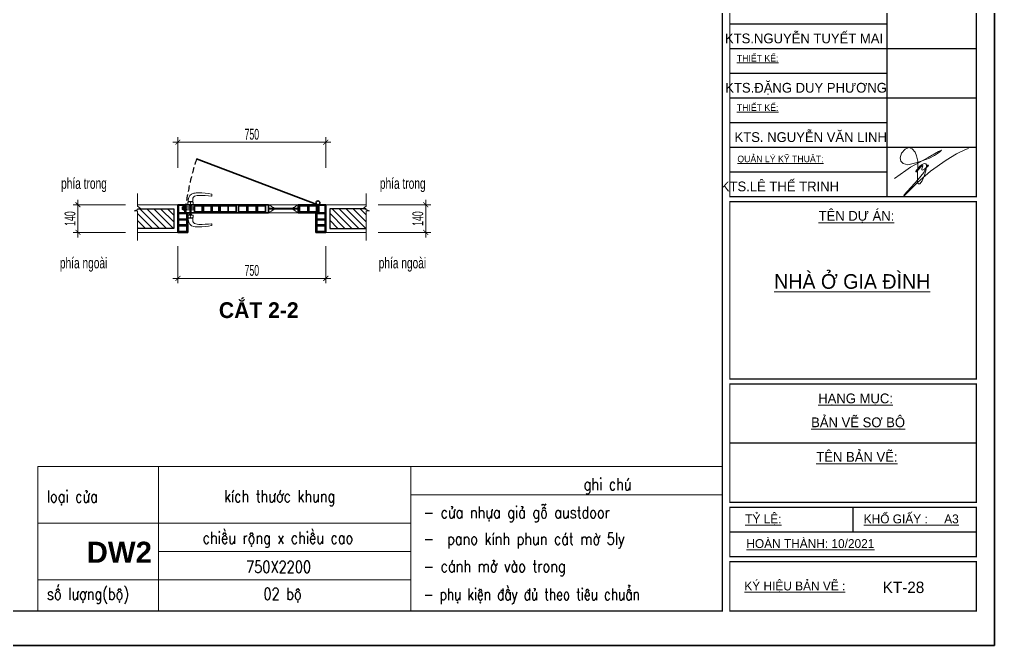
# Model space of a CAD drawing. Header units: millimetres. Extents: x 1336014 to 2939047, y -333549 to -60566.
# Drawn here: x 1440654 to 1445596, y -219540 to -216368 of the extents above; entities that cross this region are included whole.
import ezdxf
from ezdxf.enums import TextEntityAlignment as Align

# ---------------------------------------------------------------- set-up
doc = ezdxf.new("R2010")
doc.units = ezdxf.units.MM
doc.header["$MEASUREMENT"] = 0
doc.linetypes.add('CENTER', pattern=[2, 1.25, -0.25, 0.25, -0.25])
doc.linetypes.add('HIDDEN', pattern=[0.375, 0.25, -0.125])
for name, color, linetype, lineweight in [('01.Cut', 255, 'Continuous', 35), ('05.Text', 253, 'Continuous', 18), ('08.Dim', 156, 'Continuous', 15), ('09.Hatch', 250, 'Continuous', 5), ('10.Text', 254, 'Continuous', 18), ('11.Khung bo', 32, 'Continuous', 50), ('12.Khung', 36, 'Continuous', 25), ('Alliance-manh', 8, 'Continuous', 13), ('Cycad-DIM', 7, 'Continuous', 13), ('kính', 54, 'Continuous', 9), ('nep', 9, 'Continuous', 15), ('Thay', 253, 'Continuous', 9), ('TS-NET MO', 253, 'Continuous', 0), ('wall', 4, 'Continuous', 9)]:
    doc.layers.add(name, color=color, linetype=linetype, lineweight=lineweight)
for name, color, linetype in [('Alliance-khuat', 8, 'HIDDEN'), ('KT', 1, 'Continuous'), ('VNCC-Ar-Text', 6, 'Continuous')]:
    doc.layers.add(name, color=color, linetype=linetype)
doc.layers.add('Tpl_Bound', color=1, linetype='Continuous', plot=False)
doc.styles.add('AVANH-B', font='')
doc.styles.add('Noidung', font='', dxfattribs={"height": 500})
doc.styles.add('TT5_Text Dim', font='hoatbif.shx', dxfattribs={"width": 0.6})
doc.styles.add('VnAvantH', font='')
doc.styles.add('VNSIMLI', font='VNSIMLI.shx', dxfattribs={"width": 0.6})
doc.styles.get('AVANH-B').set_extended_font_data('.VnAvantH', bold=True)
doc.styles.get('Noidung').set_extended_font_data('.VnHelvetInsH', bold=True)
doc.styles.get('VnAvantH').set_extended_font_data('.VnAvantH')
doc.dimstyles.new('TT5_Dim 1-25', dxfattribs={"dimscale": 25, "dimtxt": 2.2, "dimasz": 1, "dimexe": 1, "dimexo": 0, "dimgap": 0.5, "dimtad": 1, "dimdec": 0, "dimzin": 0, "dimdsep": 46, "dimtxsty": 'TT5_Text Dim', "dimblk": 'ARCHTICK', "dimcen": 0, "dimdle": 1, "dimclrd": 256, "dimclre": 256, "dimclrt": 1, "dimadec": 0, "dimazin": 0, "dimtfac": 0.015, "dimtdec": 0, "dimtix": 1, "dimtmove": 2, "dimatfit": 3, "dimldrblk": 'DOT', "dimfxl": 1, "dimtolj": 1, "dimtzin": 0, "dimlwd": -1, "dimlwe": -1, "dimarcsym": 1})

# ---------------------------------------------------------------- blocks, each defined once
blk = doc.blocks.new('100')
at = {"layer": '05.Text'}
blk.add_lwpolyline([(1899552, -936475), (1899782, -936308), (1899876, -936245), (1900054, -936151), (1900231, -936047), (1900445, -935926), (1900508, -935900), (1900466, -935942), (1900362, -936010), (1900262, -936062), (1900110, -936118), (1900012, -936151), (1899902, -936177), (1899819, -936193), (1899725, -936167), (1899683, -936120), (1899667, -936057), (1899693, -935958), (1899766, -935879), (1899840, -935843), (1899913, -935869), (1899970, -935937), (1900001, -936015), (1900022, -936120), (1900028, -936245), (1900017, -936396), (1900017, -936501), (1900017, -936564), (1900038, -936584), (1900064, -936584), (1900111, -936522), (1900153, -936428), (1900184, -936318), (1900200, -936235), (1900200, -936198), (1900184, -936177), (1900153, -936172), (1900116, -936188), (1900064, -936224), (1899981, -936323), (1899981, -936339), (1899996, -936339), (1900095, -936229), (1900122, -936208), (1900128, -936217), (1900106, -936276), (1900106, -936297), (1900122, -936302), (1900158, -936282), (1900221, -936229), (1900242, -936214), (1900231, -936199), (1900212, -936214), (1900197, -936249), (1900148, -936349), (1900028, -936501), (1899751, -936804), (1899740, -936825), (1899751, -936825), (1900017, -936553), (1900283, -936323), (1900602, -936099), (1900811, -935973), (1900994, -935885), (1901051, -935864), (1901051, -935864)], dxfattribs=at)
blk.add_lwpolyline([(1899552, -936475), (1899782, -936308), (1899876, -936245), (1900054, -936151), (1900231, -936047), (1900445, -935926), (1900508, -935900), (1900466, -935942), (1900362, -936010), (1900262, -936062), (1900110, -936118), (1900012, -936151), (1899902, -936177), (1899819, -936193), (1899725, -936167), (1899683, -936120), (1899667, -936057), (1899693, -935958), (1899766, -935879), (1899840, -935843), (1899913, -935869), (1899970, -935937), (1900001, -936015), (1900022, -936120), (1900028, -936245), (1900017, -936396), (1900017, -936501), (1900017, -936564), (1900038, -936584), (1900064, -936584), (1900111, -936522), (1900153, -936428), (1900184, -936318), (1900200, -936235), (1900200, -936198), (1900184, -936177), (1900153, -936172), (1900116, -936188), (1900064, -936224), (1899981, -936323), (1899981, -936339), (1899996, -936339), (1900095, -936229), (1900122, -936208), (1900128, -936217), (1900106, -936276), (1900106, -936297), (1900122, -936302), (1900158, -936282), (1900221, -936229), (1900242, -936214), (1900231, -936199), (1900212, -936214), (1900197, -936249), (1900148, -936349), (1900028, -936501), (1899751, -936804), (1899740, -936825), (1899751, -936825), (1900017, -936553), (1900283, -936323), (1900602, -936099), (1900811, -935973), (1900994, -935885), (1901051, -935864), (1901051, -935864)], dxfattribs=at)
blk.add_lwpolyline([(1899552, -936475), (1899782, -936308), (1899876, -936245), (1900054, -936151), (1900231, -936047), (1900445, -935926), (1900508, -935900), (1900466, -935942), (1900362, -936010), (1900262, -936062), (1900110, -936118), (1900012, -936151), (1899902, -936177), (1899819, -936193), (1899725, -936167), (1899683, -936120), (1899667, -936057), (1899693, -935958), (1899766, -935879), (1899840, -935843), (1899913, -935869), (1899970, -935937), (1900001, -936015), (1900022, -936120), (1900028, -936245), (1900017, -936396), (1900017, -936501), (1900017, -936564), (1900038, -936584), (1900064, -936584), (1900111, -936522), (1900153, -936428), (1900184, -936318), (1900200, -936235), (1900200, -936198), (1900184, -936177), (1900153, -936172), (1900116, -936188), (1900064, -936224), (1899981, -936323), (1899981, -936339), (1899996, -936339), (1900095, -936229), (1900122, -936208), (1900128, -936217), (1900106, -936276), (1900106, -936297), (1900122, -936302), (1900158, -936282), (1900221, -936229), (1900242, -936214), (1900231, -936199), (1900212, -936214), (1900197, -936249), (1900148, -936349), (1900028, -936501), (1899751, -936804), (1899740, -936825), (1899751, -936825), (1900017, -936553), (1900283, -936323), (1900602, -936099), (1900811, -935973), (1900994, -935885), (1901051, -935864), (1901051, -935864)], dxfattribs=at)
at = {"layer": '11.Khung bo', "const_width": 26.7}
for points in [[(1860913, -945240), (1860913, -916940), (1896063, -916940), (1896063, -945240)], [(1860913, -945240), (1860913, -916940), (1896063, -916940), (1896063, -945240)], [(1860913, -945240), (1860913, -916940), (1896063, -916940), (1896063, -945240)], [(1896213, -936840), (1901213, -936840), (1901213, -929840), (1896213, -929840)], [(1896213, -936840), (1901213, -936840), (1901213, -929840), (1896213, -929840)], [(1896213, -936840), (1901213, -936840), (1901213, -929840), (1896213, -929840)], [(1896213, -940540), (1901213, -940540), (1901213, -936940), (1896213, -936940)], [(1896213, -940540), (1901213, -940540), (1901213, -936940), (1896213, -936940)], [(1896213, -940540), (1901213, -940540), (1901213, -936940), (1896213, -936940)], [(1896213, -943040), (1901213, -943040), (1901213, -940640), (1896213, -940640)], [(1896213, -943040), (1901213, -943040), (1901213, -940640), (1896213, -940640)], [(1896213, -943040), (1901213, -943040), (1901213, -940640), (1896213, -940640)], [(1896213, -944140), (1901213, -944140), (1901213, -943140), (1896213, -943140)], [(1896213, -944140), (1901213, -944140), (1901213, -943140), (1896213, -943140)], [(1896213, -944140), (1901213, -944140), (1901213, -943140), (1896213, -943140)], [(1896213, -945240), (1901213, -945240), (1901213, -944240), (1896213, -944240)], [(1896213, -945240), (1901213, -945240), (1901213, -944240), (1896213, -944240)], [(1896213, -945240), (1901213, -945240), (1901213, -944240), (1896213, -944240)]]:
    blk.add_lwpolyline(points, close=True, dxfattribs=at)
at = {"layer": '12.Khung'}
for p, q in [((1899399, -929840), (1899399, -936840)), ((1899399, -929840), (1899399, -936840)), ((1899399, -929840), (1899399, -936840)), ((1896213, -933340), (1899399, -933340)), ((1896213, -933340), (1899399, -933340)), ((1896213, -933340), (1899399, -933340)), ((1896213, -933840), (1901213, -933840)), ((1896213, -933840), (1901213, -933840)), ((1896213, -933840), (1901213, -933840)), ((1896213, -934340), (1899399, -934340)), ((1896213, -934340), (1899399, -934340)), ((1896213, -934340), (1899399, -934340)), ((1896213, -934840), (1901213, -934840)), ((1896213, -934840), (1901213, -934840)), ((1896213, -934840), (1901213, -934840)), ((1896213, -935340), (1899399, -935340)), ((1896213, -935340), (1899399, -935340)), ((1896213, -935340), (1899399, -935340)), ((1896213, -935840), (1901213, -935840)), ((1896213, -935840), (1901213, -935840)), ((1896213, -935840), (1901213, -935840)), ((1896213, -936340), (1899399, -936340)), ((1896213, -936340), (1899399, -936340)), ((1896213, -936340), (1899399, -936340)), ((1901213, -941840), (1896213, -941840)), ((1901213, -941840), (1896213, -941840)), ((1901213, -941840), (1896213, -941840)), ((1898713, -943640), (1898713, -943140)), ((1898713, -943640), (1898713, -943140)), ((1898713, -943640), (1898713, -943140)), ((1901213, -943640), (1896213, -943640)), ((1901213, -943640), (1896213, -943640)), ((1901213, -943640), (1896213, -943640))]:
    blk.add_line(p, q, dxfattribs=at)
blk.add_lwpolyline([(1901579, -945940), (1901579, -916240), (1859580, -916240), (1859580, -945940)], close=True, dxfattribs=at)
blk.add_lwpolyline([(1901579, -945940), (1901579, -916240), (1859580, -916240), (1859580, -945940)], close=True, dxfattribs=at)
blk.add_lwpolyline([(1901579, -945940), (1901579, -916240), (1859580, -916240), (1859580, -945940)], close=True, dxfattribs=at)
at = {"layer": '05.Text', "style": 'VnAvantH'}
for s, p in [('KTS.nguyÔn tuyÕt mai', (1899321, -933733)), ('KTS.§ÆNG DUY PH¦¥NG', (1899398, -934733)), ('KTS. NGUYÔN V¡N LINH', (1899398, -935733)), ('KTS.lª thÕ trinh', (1898428, -936733))]:
    blk.add_text(s, height=198, dxfattribs=at).set_placement(p, align=Align.RIGHT)
for s, height, p in [('%%UthiÕt kÕ:', 132, (1896355, -934102)), ('%%UthiÕt kÕ:', 132, (1896355, -935102)), ('%%Uqu¶n lý kü thuËt:', 132, (1896366, -936143)), ('%%Utªn Dù ¸N:', 198, (1898013, -937329)), ('%%Unhµ ë gia ®×nh', 297, (1897112, -938709)), ('%%Uh¹ng môc:', 198, (1898005, -941030)), ('%%Uh¹ng môc:', 198, (1898005, -941030)), ('%%Uh¹ng môc:', 198, (1898005, -941030)), ('%%Ub¶n vÏ s¬ bé', 198, (1897861, -941515)), ('%%Ub¶n vÏ s¬ bé', 198, (1897861, -941515)), ('%%Ub¶n vÏ s¬ bé', 198, (1897861, -941515)), ('%%Utªn b¶n vÏ:', 198, (1897966, -942216)), ('%%Utªn b¶n vÏ:', 198, (1897966, -942216)), ('%%Utªn b¶n vÏ:', 198, (1897966, -942216)), ('%%Utû lÖ:', 180, (1896525, -943464)), ('%%UKHæ GIÊY :     A3', 180, (1898928, -943464)), ('%%Uhoµn thµnh: 10/2021', 180, (1896548, -943964)), ('%%Uký hiÖu b¶n vÏ :', 180, (1896508, -944823))]:
    blk.add_text(s, height=height, dxfattribs=at).set_placement(p)
blk = doc.blocks.new('_ARCHTICK')
at = {"const_width": 0.15}
blk.add_lwpolyline([(-0.5, -0.5), (0.5, 0.5)], dxfattribs=at)
blk = doc.blocks.new('*D2086')
at = {"layer": '08.Dim', "ltscale": 200, "transparency": 16777216}
for p, q in [((1441456.6, -217516.6), (1441456.6, -217704.8)), ((1442206.6, -217516.6), (1442206.6, -217704.8)), ((1442231.6, -217679.8), (1441431.6, -217679.8))]:
    blk.add_line(p, q, dxfattribs=at)
at = {"layer": 'Defpoints', "color": 0, "ltscale": 200, "transparency": 16777216}
for p in [(1441456.6, -217516.6), (1442206.6, -217516.6), (1441456.6, -217679.8)]:
    blk.add_point(p, dxfattribs=at)
at = {"layer": '08.Dim', "ltscale": 200, "transparency": 16777216, "xscale": 25, "yscale": 25, "zscale": 25, "rotation": 180}
blk.add_blockref('_ARCHTICK', (1441456.6, -217679.8), dxfattribs=at)
at = {"layer": '08.Dim', "ltscale": 200, "transparency": 16777216, "xscale": 25, "yscale": 25, "zscale": 25}
blk.add_blockref('_ARCHTICK', (1442206.6, -217679.8), dxfattribs=at)
at = {"layer": '08.Dim', "color": 1, "ltscale": 200, "transparency": 16777216, "insert": (1441831.6, -217639.8), "char_height": 55, "attachment_point": 5, "style": 'TT5_Text Dim'}
blk.add_mtext('\\A1;750', dxfattribs=at)
blk = doc.blocks.new('_DOT')
blk.add_line((-0.5, 0), (-1, 0))
at = {"const_width": 0.5}
blk.add_lwpolyline([(-0.25, 0, 1), (0.25, 0, 1)], format="xyb", close=True, dxfattribs=at)
blk = doc.blocks.new('*D2076')
at = {"layer": '08.Dim', "ltscale": 200, "transparency": 16777216}
for p, q in [((1440950.2, -217472), (1440950.2, -217282)), ((1441190.9, -217307), (1440925.2, -217307)), ((1441190.9, -217447), (1440925.2, -217447))]:
    blk.add_line(p, q, dxfattribs=at)
at = {"layer": 'Defpoints', "color": 0, "ltscale": 200, "transparency": 16777216}
for p in [(1440950.2, -217307), (1441190.9, -217307), (1441190.9, -217447)]:
    blk.add_point(p, dxfattribs=at)
at = {"layer": '08.Dim', "ltscale": 200, "transparency": 16777216, "xscale": 25, "yscale": 25, "zscale": 25}
for p, rotation in [((1440950.2, -217307), 90), ((1440950.2, -217447), 270)]:
    blk.add_blockref('_ARCHTICK', p, dxfattribs=dict(at, rotation=rotation))
at = {"layer": '08.Dim', "color": 1, "ltscale": 200, "transparency": 16777216, "insert": (1440910.2, -217377), "char_height": 55, "attachment_point": 5, "rotation": 90, "style": 'TT5_Text Dim'}
blk.add_mtext('\\A1;140', dxfattribs=at)
blk = doc.blocks.new('*D2079')
at = {"layer": '08.Dim', "ltscale": 200, "transparency": 16777216}
for p, q in [((1442713.1, -217472), (1442713.1, -217282)), ((1442472.4, -217307), (1442738.1, -217307)), ((1442472.4, -217447), (1442738.1, -217447))]:
    blk.add_line(p, q, dxfattribs=at)
at = {"layer": 'Defpoints', "color": 0, "ltscale": 200, "transparency": 16777216}
for p in [(1442472.4, -217307), (1442713.1, -217307), (1442472.4, -217447)]:
    blk.add_point(p, dxfattribs=at)
at = {"layer": '08.Dim', "ltscale": 200, "transparency": 16777216, "xscale": 25, "yscale": 25, "zscale": 25}
for p, rotation in [((1442713.1, -217307), 90), ((1442713.1, -217447), 270)]:
    blk.add_blockref('_ARCHTICK', p, dxfattribs=dict(at, rotation=rotation))
at = {"layer": '08.Dim', "color": 1, "ltscale": 200, "transparency": 16777216, "insert": (1442673.1, -217377), "char_height": 55, "attachment_point": 5, "rotation": 90, "style": 'TT5_Text Dim'}
blk.add_mtext('\\A1;140', dxfattribs=at)
blk = doc.blocks.new('tay nam mat bang')
h = blk.add_hatch()
h.set_pattern_fill('ANSI31', color=256, scale=10, style=0)
h.set_pattern_definition([(315, (1511.4546, -3873.2739), (-0.88388348, -0.88388348), [])])
h.paths.add_polyline_path([(-6.8, -6), (-8.2, -6), (-6, -1.5), (-4.2, -1.5)])
h.paths.add_polyline_path([(-8.2, 15), (-6.8, 15), (-4.2, 10.5), (-6, 10.5)])
for p, q in [((15.8, 50), (15.8, 40.4)), ((17.2, 54), (17.2, 52.6)), ((40.3, 54), (40.3, 52.6)), ((41.7, 50), (41.7, 40.4)), ((-13.2, -2.2), (-13.2, 11.2)), ((-13.2, 11.2), (-8.2, 11.2)), ((-8.2, -6), (-8.2, 15)), ((-8.2, 15), (-6.8, 15)), ((-6, 10.5), (-8.2, 15)), ((-7.2, 7.8), (-7.2, 9.7)), ((0.8, -0.2), (-7.2, 7.8)), ((-6.8, 10.2), (0.8, 10.2)), ((-6.8, 15), (-4.2, 10.5)), ((-6.8, -1.5), (-6.8, 10.5)), ((-6.8, 10.5), (-4.2, 10.5)), ((3.2, 16), (0.8, 16)), ((0.8, -6), (0.8, 16)), ((3.2, -6), (3.2, 16)), ((3.2, 12), (43.2, 12)), ((41.7, 40.4), (15.8, 40.4)), ((24.5, 34.4), (24.4, 40.4)), ((24.5, 34.4), (33, 34.4)), ((24.8, 34.4), (24.8, -8.4)), ((32.8, 34.4), (32.8, -8.4)), ((33, 34.4), (33.1, 40.4)), ((44.8, -2), (44.8, 10.4)), ((-13.2, -2.2), (-8.2, -2.2)), ((-6, -1.5), (-8.2, -6)), ((-8.2, -6), (-6.8, -6)), ((-6.8, -6), (-4.2, -1.5)), ((-6.8, -1.5), (-4.2, -1.5)), ((3.2, -6), (0.8, -6)), ((3.2, -2), (44.8, -2)), ((15.8, -24), (15.8, -14.4)), ((41.7, -14.4), (15.8, -14.4)), ((17.2, -28), (17.2, -26.6)), ((24.5, -8.4), (24.4, -14.4)), ((24.5, -8.4), (33, -8.4)), ((33, -8.4), (33.1, -14.4)), ((40.3, -28), (40.3, -26.6)), ((41.7, -24), (41.7, -14.4))]:
    blk.add_line(p, q)
at = {"linetype": 'Continuous'}
for p, q in [((17.2, 54.7), (17.2, 63.2)), ((40.3, 54.7), (17.2, 54.7)), ((40.3, 54), (17.2, 54)), ((40.3, 65.2), (40.3, 54.7)), ((137.3, 90.6), (137.3, 85)), ((40.3, -28), (17.2, -28)), ((40.3, -28.7), (17.2, -28.7)), ((17.2, -28.7), (17.2, -37.2)), ((40.3, -39.2), (40.3, -28.7)), ((137.3, -64.6), (137.3, -59))]:
    blk.add_line(p, q, dxfattribs=at)
at = {"linetype": 'CENTER'}
for p, q in [((28.8, 53.4), (28.8, -27.4)), ((-13.2, 4.5), (-2.9, 4.5)), ((7.8, 5), (2, 5)), ((3.2, 5), (44.8, 5)), ((28.8, -2), (28.8, 12))]:
    blk.add_line(p, q, dxfattribs=at)
blk.add_lwpolyline([(3.2, 0), (-3.2, 0), (-3.2, 10), (3.2, 10)])
blk.add_lwpolyline([(6.1, 4.6, -0.414214), (6.1, 5.4), (6.2, 5.5), (6.2, 10.1), (7.5, 10.1, 0.414214), (7.8, 10.4), (7.8, 13.9), (7, 14.8), (6.1, 14.8), (5.2, 13.9), (5.2, 12.2), (3.6, 12.2, 0.414214), (3.2, 11.9), (3.2, -2, 0.414214), (3.6, -2.2), (5.2, -2.2), (5.2, -4), (6.1, -4.8), (7, -4.8), (7.8, -4), (7.8, -0.5, 0.414214), (7.5, -0.2), (6.2, -0.2), (6.2, 4.5)], format="xyb", close=True)
at = {"linetype": 'Continuous'}
for centre, radius, start, end in [((69.3, -32.4), 132.1, 90, 100.0849), ((69.3, -212.3), 312, 77.7081, 90), ((52.3, 63.2), 35, 100.0849, 180), ((60.3, 65.2), 20, 105.5303, 180), ((71.3, 25.6), 61.1, 90, 105.5303), ((71.3, -459.8), 546.5, 83.2994, 90), ((135.3, 85), 2, 263.2994, 0), ((135.3, 90.6), 2, 0, 77.7081), ((52.3, -37.2), 35, 180, 259.9151), ((60.3, -39.2), 20, 180, 254.4697), ((69.3, 58.4), 132.1, 259.9151, 270), ((71.3, 0.4), 61.1, 254.4697, 270), ((69.3, 238.3), 312, 270, 282.2919), ((71.3, 485.8), 546.5, 270, 276.7006), ((135.3, -59), 2, 0, 96.7006), ((135.3, -64.6), 2, 282.2919, 0)]:
    blk.add_arc(centre, radius, start, end, dxfattribs=at)
for centre, radius, start, end in [((18.8, 50), 3, 94.9031, 180), ((28.8, -66.6), 120, 85.0969, 94.9031), ((38.8, 50), 3, 0, 85.0969), ((-6.8, 9.7), 0.5, 90, 180), ((43.2, 10.4), 1.6, 0, 90), ((18.8, -24), 3, 180, 265.0969), ((28.8, 92.6), 120, 265.0969, 274.9031), ((38.8, -24), 3, 274.9031, 0)]:
    blk.add_arc(centre, radius, start, end)
blk = doc.blocks.new('*D2083')
at = {"layer": '08.Dim', "ltscale": 200, "transparency": 16777216}
for p, q in [((1441431.6, -216990), (1442231.6, -216990)), ((1441456.6, -217120.4), (1441456.6, -216965)), ((1442206.6, -217120.4), (1442206.6, -216965))]:
    blk.add_line(p, q, dxfattribs=at)
at = {"layer": 'Defpoints', "color": 0, "ltscale": 200, "transparency": 16777216}
for p in [(1442206.6, -216990), (1441456.6, -217120.4), (1442206.6, -217120.4)]:
    blk.add_point(p, dxfattribs=at)
at = {"layer": '08.Dim', "ltscale": 200, "transparency": 16777216, "xscale": 25, "yscale": 25, "zscale": 25, "rotation": 180}
blk.add_blockref('_ARCHTICK', (1441456.6, -216990), dxfattribs=at)
at = {"layer": '08.Dim', "ltscale": 200, "transparency": 16777216, "xscale": 25, "yscale": 25, "zscale": 25}
blk.add_blockref('_ARCHTICK', (1442206.6, -216990), dxfattribs=at)
at = {"layer": '08.Dim', "color": 1, "ltscale": 200, "transparency": 16777216, "insert": (1441831.6, -216950), "char_height": 55, "attachment_point": 5, "style": 'TT5_Text Dim'}
blk.add_mtext('\\A1;750', dxfattribs=at)

msp = doc.modelspace()

# ---------------------------------------------------------------- hatches: boundary and pattern name
at = {"layer": '09.Hatch', "ltscale": 0.5}
h = msp.add_hatch(dxfattribs=at)
h.set_pattern_fill('ANSI31', color=256, scale=200, angle=180, style=0)
h.set_pattern_definition([(315, (1435689.545, -216632.282), (-17.67767, -17.67767), [])])
h.paths.add_polyline_path([(1441436.6, -217327), (1441265, -217327), (1441235, -217338.4), (1441252.9, -217338.4), (1441252.9, -217427), (1441436.6, -217427)])
h = msp.add_hatch(dxfattribs=at)
h.set_pattern_fill('ANSI31', color=256, scale=200, angle=180, style=0)
h.set_pattern_definition([(315, (1435639.545, -216632.282), (-17.67767, -17.67767), [])])
h.paths.add_polyline_path([(1442398.3, -217327), (1442226.6, -217327), (1442226.6, -217427), (1442410.4, -217427), (1442410.4, -217338.4), (1442428.3, -217338.4)])

# ---------------------------------------------------------------- linework, layer by layer
at = {"layer": '01.Cut'}
for p, q in [((1441551.5, -217073.5), (1442166.6, -217307)), ((1441496.6, -217347), (1441506.6, -217347)), ((1441506.6, -217347), (1441506.6, -217447)), ((1441916.6, -217307), (1441916.6, -217347)), ((1442066.6, -217307), (1442066.6, -217347)), ((1442166.6, -217347), (1442156.6, -217347))]:
    msp.add_line(p, q, dxfattribs=at)
for points in [[(1441496.6, -217347), (1441496.6, -217307), (1441456.6, -217307), (1441456.6, -217447), (1441506.6, -217447)], [(1441916.6, -217307), (1441496.6, -217307), (1441496.6, -217347), (1441916.6, -217347)], [(1442066.6, -217347), (1442166.6, -217347), (1442166.6, -217307), (1442066.6, -217307)], [(1442166.6, -217347), (1442166.6, -217307), (1442206.6, -217307), (1442206.6, -217447), (1442156.6, -217447), (1442156.6, -217347)]]:
    msp.add_lwpolyline(points, dxfattribs=at)
for points in [[(1441460.5, -217347.6), (1441492.8, -217347.6), (1441492.8, -217309.7), (1441460.5, -217309.7)], [(1441541.6, -217312.1), (1441580.1, -217312.1), (1441580.1, -217342.7), (1441541.6, -217342.7)], [(1441586.3, -217312.1), (1441624.8, -217312.1), (1441624.8, -217342.7), (1441586.3, -217342.7)], [(1441625.7, -217312.1), (1441664.3, -217312.1), (1441664.3, -217342.7), (1441625.7, -217342.7)], [(1441631, -217312.1), (1441669.6, -217312.1), (1441669.6, -217342.7), (1441631, -217342.7)], [(1441670.4, -217312.1), (1441711, -217312.1), (1441711, -217342.7), (1441670.4, -217342.7)], [(1441711, -217312.1), (1441752.8, -217312.1), (1441752.8, -217342.7), (1441711, -217342.7)], [(1441763.9, -217312.1), (1441805.7, -217312.1), (1441805.7, -217342.7), (1441763.9, -217342.7)], [(1441811.9, -217312.1), (1441853.7, -217312.1), (1441853.7, -217342.7), (1441811.9, -217342.7)], [(1441859.8, -217312.1), (1441900.7, -217312.1), (1441900.7, -217342.7), (1441859.8, -217342.7)], [(1442074, -217312.1), (1442115.1, -217312.1), (1442115.1, -217342.7), (1442074, -217342.7)], [(1442121.2, -217312.1), (1442159.8, -217312.1), (1442159.8, -217342.7), (1442121.2, -217342.7)], [(1442202.8, -217347.6), (1442170.4, -217347.6), (1442170.4, -217309.7), (1442202.8, -217309.7)], [(1441460.5, -217379.4), (1441502.3, -217379.4), (1441502.3, -217351.4), (1441460.5, -217351.4)], [(1441460.5, -217409.3), (1441502.3, -217409.3), (1441502.3, -217383.4), (1441460.5, -217383.4)], [(1442202.8, -217379.4), (1442161, -217379.4), (1442161, -217351.4), (1442202.8, -217351.4)], [(1442202.8, -217409.3), (1442161, -217409.3), (1442161, -217383.4), (1442202.8, -217383.4)], [(1441460.5, -217441.6), (1441502.3, -217441.6), (1441502.3, -217413.7), (1441460.5, -217413.7)], [(1442202.8, -217441.6), (1442161, -217441.6), (1442161, -217413.7), (1442202.8, -217413.7)]]:
    msp.add_lwpolyline(points, close=True, dxfattribs=at)
at = {"layer": '01.Cut', "ltscale": 0.5}
msp.add_circle((1442166.6, -217297), 9.93, dxfattribs=at)
at = {"layer": 'Alliance-khuat', "ltscale": 125}
msp.add_arc((1443029.5, -217544.1), 1551, 162.3376, 171.2046, dxfattribs=at)
at = {"layer": 'Alliance-manh', "ltscale": 2}
for p, q in [((1441916.6, -217307), (1442066.6, -217307)), ((1441916.6, -217308), (1441916.6, -217324.5)), ((1441922.8, -217308), (1441916.6, -217308)), ((1441916.6, -217324.5), (1441942.8, -217324.5)), ((1441916.6, -217345.9), (1441916.6, -217329.5)), ((1441916.6, -217329.5), (1441942.8, -217329.5)), ((1441922.8, -217345.9), (1441916.6, -217345.9)), ((1442066.6, -217347), (1441916.6, -217347)), ((1441922.8, -217311.4), (1441922.8, -217308)), ((1441922.8, -217342.6), (1441922.8, -217345.9)), ((1441942.8, -217324.5), (1441942.8, -217321.4)), ((1441942.8, -217329.5), (1441942.8, -217332.6)), ((1442040.4, -217324.5), (1442040.4, -217321.4)), ((1442066.6, -217324.5), (1442040.4, -217324.5)), ((1442040.4, -217329.5), (1442040.4, -217332.6)), ((1442066.6, -217329.5), (1442040.4, -217329.5)), ((1442060.4, -217311.4), (1442060.4, -217308)), ((1442060.4, -217308), (1442066.6, -217308)), ((1442060.4, -217342.6), (1442060.4, -217345.9)), ((1442060.4, -217345.9), (1442066.6, -217345.9)), ((1442066.6, -217308), (1442066.6, -217324.5)), ((1442066.6, -217345.9), (1442066.6, -217329.5))]:
    msp.add_line(p, q, dxfattribs=at)
for centre, radius, start, end in [((1441922.8, -217321.4), 10, 36.8699, 90), ((1441922.8, -217332.6), 10, 270, 323.1301), ((1441942.8, -217306.4), 15, 216.8699, 270), ((1441942.8, -217347.6), 15, 90, 143.1301), ((1442040.4, -217306.4), 15, 270, 323.1301), ((1442040.4, -217347.6), 15, 36.8699, 90), ((1442060.4, -217321.4), 10, 90, 143.1301), ((1442060.4, -217332.6), 10, 216.8699, 270)]:
    msp.add_arc(centre, radius, start, end, dxfattribs=at)
at = {"layer": 'kính', "linetype": 'HIDDEN', "lineweight": 5}
msp.add_lwpolyline([(1441916.6, -217324.5), (1442066.6, -217324.5), (1442066.6, -217329.5), (1441916.6, -217329.5)], close=True, dxfattribs=at)
at = {"layer": 'nep', "ltscale": 0.5}
for points in [[(1441252.9, -217488.4), (1441252.9, -217338.4), (1441235, -217338.4), (1441267.3, -217326.1), (1441252.9, -217314.2), (1441252.9, -217250.1)], [(1442410.4, -217488.4), (1442410.4, -217338.4), (1442428.3, -217338.4), (1442396, -217326.1), (1442410.4, -217314.2), (1442410.4, -217250.1)]]:
    msp.add_lwpolyline(points, dxfattribs=at)
at = {"layer": 'nep'}
for points in [[(1441252.9, -217447), (1441456.6, -217447), (1441456.6, -217307), (1441252.9, -217307)], [(1442410.4, -217447), (1442206.6, -217447), (1442206.6, -217307), (1442410.4, -217307)]]:
    msp.add_lwpolyline(points, dxfattribs=at)
at = {"layer": 'Thay'}
for p, q in [((1441358.8, -218633.8), (1441358.8, -219063.8)), ((1441358.8, -218633.8), (1441358.8, -219063.8)), ((1442636.8, -218633.8), (1442636.8, -219365.4)), ((1444216.9, -218777.1), (1442636.8, -218777.1)), ((1442636.8, -218920.4), (1440746.2, -218920.4)), ((1442636.8, -219063.8), (1441358.8, -219063.8)), ((1442636.8, -219063.8), (1441358.8, -219063.8)), ((1441358.8, -219063.8), (1441358.8, -219365.4)), ((1442636.8, -219207.1), (1440746.2, -219207.1))]:
    msp.add_line(p, q, dxfattribs=at)
msp.add_lwpolyline([(1440746.2, -218633.8), (1444216.9, -218633.8), (1444216.9, -219365.4), (1440746.2, -219365.4)], close=True, dxfattribs=at)
at = {"layer": 'Tpl_Bound', "color": 1}
msp.add_lwpolyline([(1435096.1, -219540.4), (1435096.1, -212115.5), (1445596, -212115.5), (1445596, -219540.4)], close=True, dxfattribs=at)
at = {"layer": 'wall', "color": 0, "lineweight": 30}
for points in [[(1441252.9, -217327), (1441436.6, -217327), (1441436.6, -217427), (1441252.9, -217427)], [(1442410.4, -217327), (1442226.6, -217327), (1442226.6, -217427), (1442410.4, -217427)]]:
    msp.add_lwpolyline(points, dxfattribs=at)

# ---------------------------------------------------------------- block references
at = {"layer": '05.Text', "xscale": 0.25, "yscale": 0.25, "zscale": 0.25}
msp.add_blockref('100', (970201.2, 16944.5), dxfattribs=at)
at = {"layer": 'TS-NET MO', "xscale": -1, "rotation": 180}
msp.add_blockref('tay nam mat bang', (1441492, -217319.9), dxfattribs=at)

# ---------------------------------------------------------------- texts
at = {"layer": '10.Text', "style": 'TT5_Text Dim', "width": 0.7}
for s, p in [('phÝa trong', (1440864.8, -217226.1)), ('phÝa trong', (1442480.7, -217226.1)), ('phÝa ngoµi', (1440858.7, -217629.3)), ('phÝa ngoµi', (1442474.7, -217629.3))]:
    msp.add_text(s, height=55, dxfattribs=at).set_placement(p)
at = {"layer": '10.Text', "ltscale": 0.1, "style": 'VnAvantH'}
msp.add_text('KT-28', height=57.91, dxfattribs=at).set_placement((1445240.1, -219274.7), align=Align.RIGHT)
at = {"layer": 'Cycad-DIM', "style": 'AVANH-B'}
msp.add_text('c¾t 2-2', height=80, dxfattribs=at).set_placement((1441664.6, -217881))
at = {"layer": 'KT', "color": 4, "style": 'Noidung'}
msp.add_text('dw2', height=106.67, dxfattribs=at).set_placement((1440994.3, -219121.2))
at = {"layer": 'VNCC-Ar-Text', "style": 'VNSIMLI', "width": 0.8}
for s, p in [('ghi chó', (1443634.9, -218753)), ('kÝch th\xadíc khung', (1441972.6, -218814)), ('chiÒu réng x chiÒu cao', (1441964.1, -219024.5)), ('750X2200', (1441967.2, -219172)), ('02 bé', (1441987.4, -219308.8))]:
    msp.add_text(s, height=60, dxfattribs=at).set_placement(p, align=Align.CENTER)
at = {"layer": 'VNCC-Ar-Text', "style": 'VNSIMLI'}
for s, width, p in [('lo¹i cöa', 0.8, (1440792.2, -218815)), ('- cöa nhùa gi¶ gç austdoor', 0.8, (1442702.5, -218895.5)), ('-  pano kÝnh phun c¸t mê 5ly', 0.8, (1442702.5, -219029.5)), ('- c¸nh më vµo trong', 0.8, (1442702.5, -219168.6)), ('sè l\xadîng(bé)', 0.8, (1440793.5, -219308.8)), ('- phô kiÖn ®Çy ®ñ theo tiªu chuÈn', 0.75, (1442702.5, -219311))]:
    msp.add_text(s, height=60, dxfattribs=dict(at, width=width)).set_placement(p)

# ---------------------------------------------------------------- dimensions: what is measured, and where the dimension line sits
at = {"layer": '08.Dim', "ltscale": 200}
for base, p1, p2, picture, middle in [((1442206.6, -216990), (1441456.6, -217120.4), (1442206.6, -217120.4), '*D2083', (1441831.6, -216950)), ((1441456.6, -217679.8), (1442206.6, -217516.6), (1441456.6, -217516.6), '*D2086', (1441831.6, -217639.8))]:
    dim = msp.add_linear_dim(base=base, p1=p1, p2=p2, dimstyle='TT5_Dim 1-25', dxfattribs=at)
    dim.commit()
    dim.dimension.update_dxf_attribs({"geometry": picture, "text_midpoint": middle})
for base, p1, p2, picture, middle in [((1440950.2, -217307), (1441190.9, -217447), (1441190.9, -217307), '*D2076', (1440910.2, -217377)), ((1442713.1, -217307), (1442472.4, -217447), (1442472.4, -217307), '*D2079', (1442673.1, -217377))]:
    dim = msp.add_linear_dim(base=base, p1=p1, p2=p2, angle=90, dimstyle='TT5_Dim 1-25', dxfattribs=at)
    dim.commit()
    dim.dimension.update_dxf_attribs({"geometry": picture, "text_midpoint": middle})

doc.saveas('drawing.dxf')
